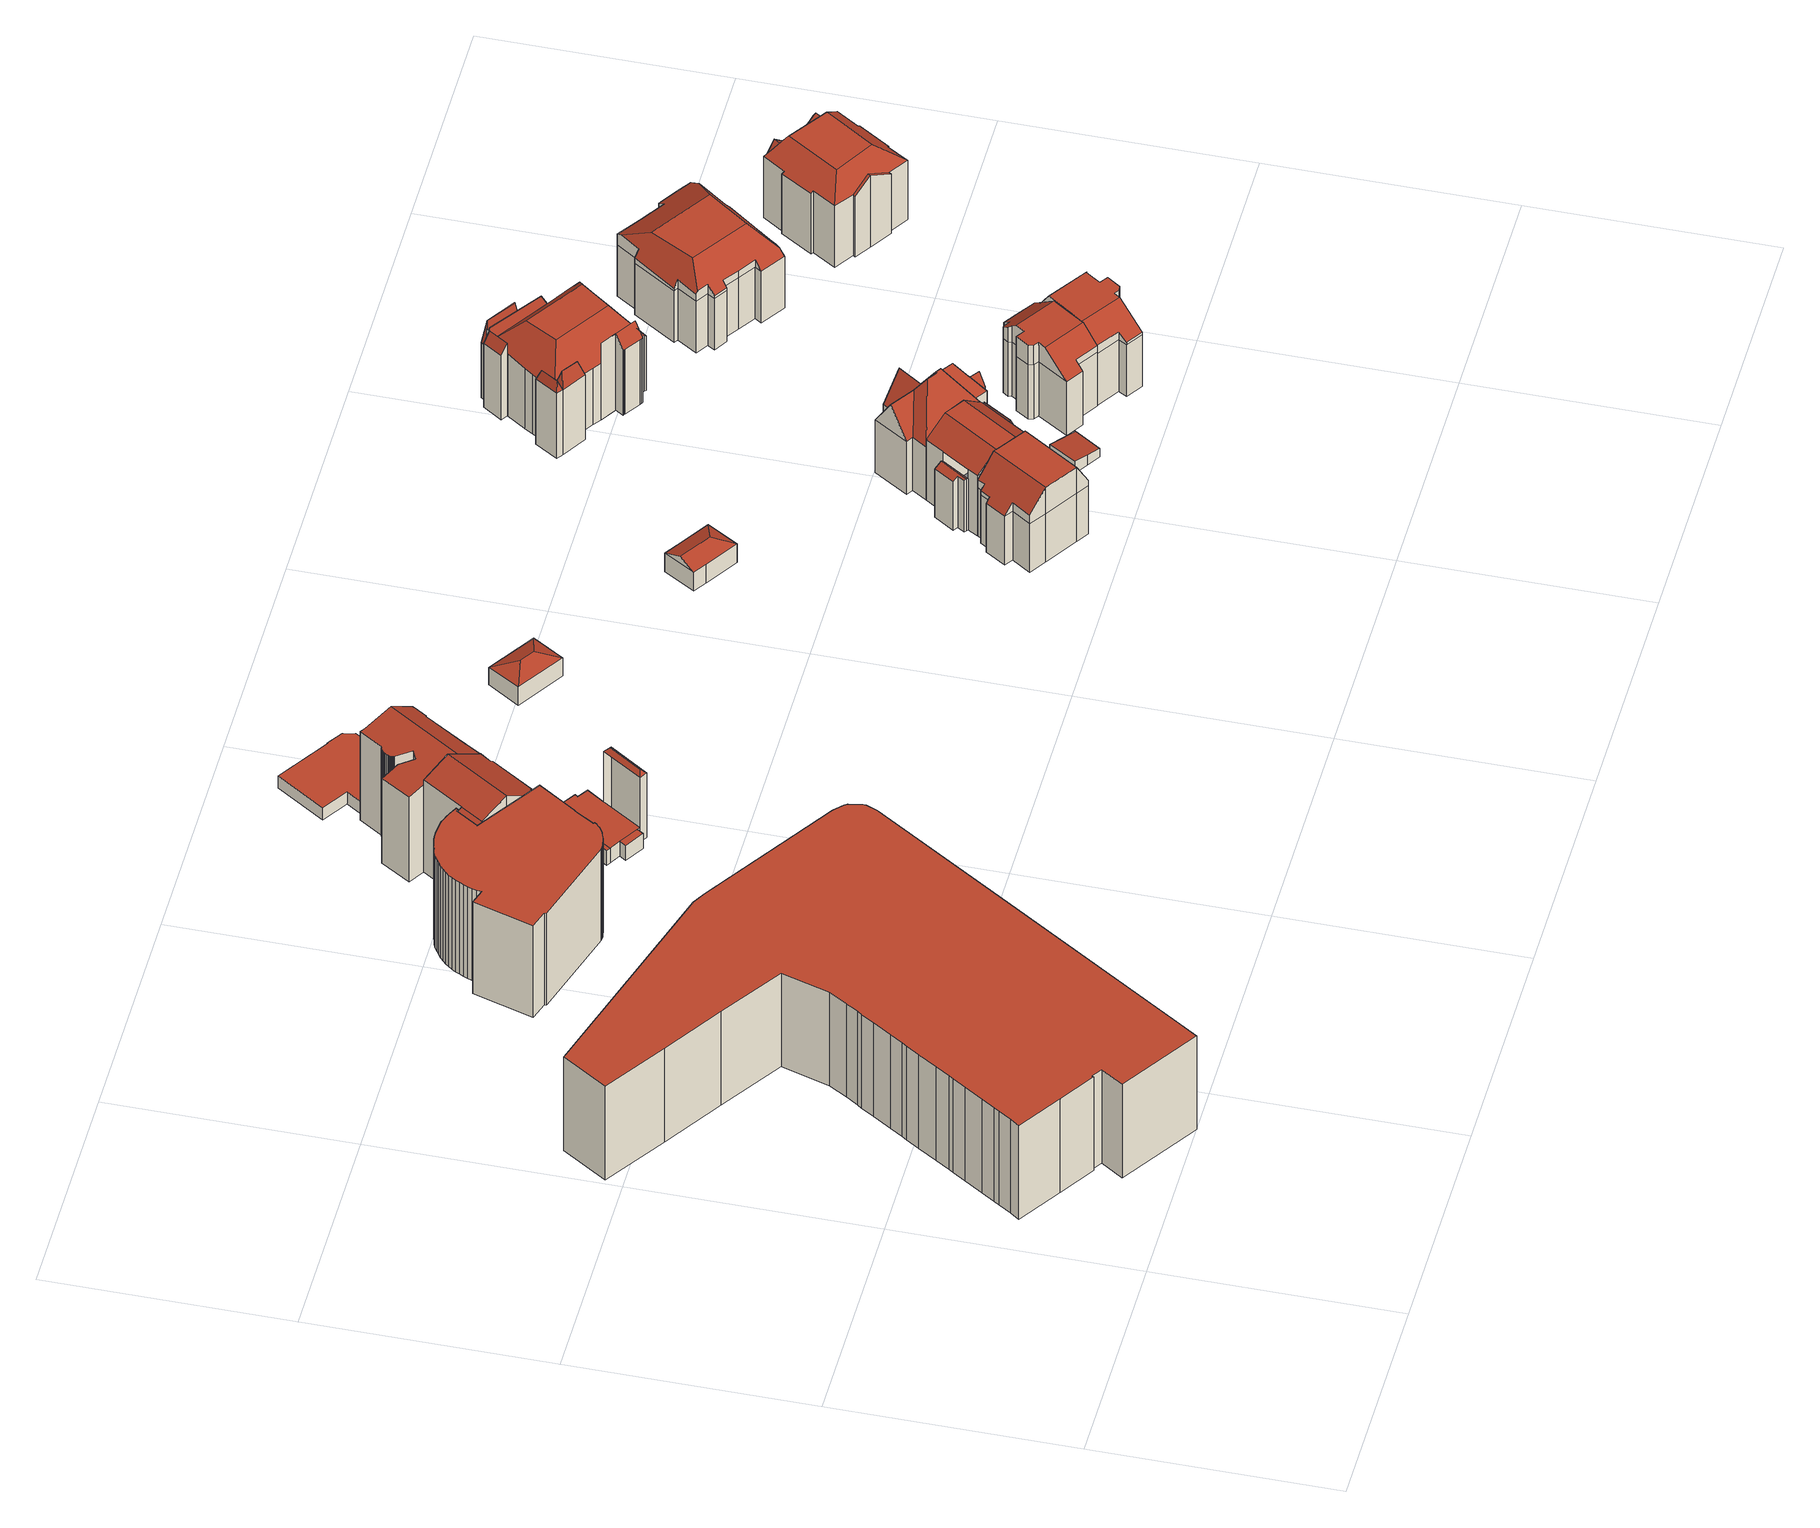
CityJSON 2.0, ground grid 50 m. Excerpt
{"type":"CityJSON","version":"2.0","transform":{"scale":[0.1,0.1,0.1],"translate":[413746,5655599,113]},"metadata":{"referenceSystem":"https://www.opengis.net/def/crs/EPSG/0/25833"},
"CityObjects":{
"building1":{"type":"Building","attributes":{"Dachtyp_tdc":"tdcPolyFlatRoof","Gemeindeschluessel":14612000,"Dachneigung":0,"QualitaetDacherkennung":7,"Geometrietyp2DReferenz":"3000","measuredHeight":23.58,"function":"31001_9998","roofType":"1000"},"geometry":[{"type":"Solid","lod":"2","boundaries":[[[[0,1,2,3]],[[1,4,5,2]],[[4,6,7,5]],[[6,8,9,7]],[[8,10,11,9]],[[10,12,13,11]],[[12,14,15,13]],[[14,16,17,15]],[[16,18,19,17]],[[18,20,21,19]],[[20,22,23,21]],[[22,24,25,23]],[[24,26,27,25]],[[26,28,29,27]],[[28,30,31,29]],[[30,32,33,31]],[[32,34,35,33]],[[34,36,37,35]],[[36,38,39,37]],[[38,40,41,39]],[[40,42,43,41]],[[42,44,45,43]],[[44,46,47,45]],[[46,48,49,47]],[[48,50,51,49]],[[50,52,53,51]],[[52,54,55,53]],[[54,56,57,55]],[[56,58,59,57]],[[58,60,61,59]],[[60,62,63,61]],[[62,64,65,63]],[[64,66,67,65]],[[66,68,69,67]],[[68,70,71,69]],[[70,72,73,71]],[[72,74,75,73]],[[74,76,77,75]],[[76,0,3,77]],[[76,74,72,70,68,66,64,62,60,58,56,54,52,50,48,46,44,42,40,38,36,34,32,30,28,26,24,22,20,18,16,14,12,10,8,6,4,1,0]],[[3,2,5,7,9,11,13,15,17,19,21,23,25,27,29,31,33,35,37,39,41,43,45,47,49,51,53,55,57,59,61,63,65,67,69,71,73,75,77]]]],"semantics":{"surfaces":[{"type":"WallSurface"},{"type":"RoofSurface"},{"type":"GroundSurface"}],"values":[[0,0,0,0,0,0,0,0,0,0,0,0,0,0,0,0,0,0,0,0,0,0,0,0,0,0,0,0,0,0,0,0,0,0,0,0,0,0,0,1,2]]}}]},
"building2":{"type":"Building","attributes":{"Dachtyp_tdc":"tdcPolyFlatRoof","Gemeindeschluessel":14612000,"Dachneigung":0,"QualitaetDacherkennung":30,"Geometrietyp2DReferenz":"3000","measuredHeight":23.05,"function":"31001_9998","roofType":"1000"},"geometry":[{"type":"Solid","lod":"2","boundaries":[[[[78,79,80,81]],[[79,82,83,80]],[[82,84,85,83]],[[84,86,87,85]],[[86,88,89,87]],[[88,90,91,89]],[[90,92,93,91]],[[92,94,95,93]],[[94,96,97,95]],[[96,98,99,97]],[[98,100,101,99]],[[100,102,103,101]],[[102,104,105,103]],[[104,106,107,105]],[[106,108,109,107]],[[108,110,111,109]],[[110,112,113,111]],[[112,114,115,113]],[[114,116,117,115]],[[116,118,119,117]],[[118,120,121,119]],[[120,122,123,121]],[[122,124,125,123]],[[124,126,127,125]],[[126,128,129,127]],[[128,130,131,129]],[[130,132,133,131]],[[132,134,135,133]],[[134,136,137,135]],[[136,138,139,137]],[[138,140,141,139]],[[140,142,143,141]],[[142,144,145,143]],[[144,146,147,145]],[[146,148,149,147]],[[148,150,151,149]],[[150,152,153,151]],[[152,154,155,153]],[[154,156,157,155]],[[156,158,159,157]],[[158,160,161,159]],[[160,162,163,161]],[[162,164,165,163]],[[164,166,167,165]],[[166,168,169,167]],[[168,170,171,169]],[[170,172,173,171]],[[172,174,175,173]],[[174,176,177,175]],[[176,178,179,177]],[[178,180,181,179]],[[180,182,183,181]],[[182,184,185,183]],[[184,186,187,185]],[[186,188,189,187]],[[188,190,191,189]],[[190,192,193,191]],[[192,78,81,193]],[[192,190,188,186,184,182,180,178,176,174,172,170,168,166,164,162,160,158,156,154,152,150,148,146,144,142,140,138,136,134,132,130,128,126,124,122,120,118,116,114,112,110,108,106,104,102,100,98,96,94,92,90,88,86,84,82,79,78]],[[81,80,83,85,87,89,91,93,95,97,99,101,103,105,107,109,111,113,115,117,119,121,123,125,127,129,131,133,135,137,139,141,143,145,147,149,151,153,155,157,159,161,163,165,167,169,171,173,175,177,179,181,183,185,187,189,191,193]]]],"semantics":{"surfaces":[{"type":"WallSurface"},{"type":"RoofSurface"},{"type":"GroundSurface"}],"values":[[0,0,0,0,0,0,0,0,0,0,0,0,0,0,0,0,0,0,0,0,0,0,0,0,0,0,0,0,0,0,0,0,0,0,0,0,0,0,0,0,0,0,0,0,0,0,0,0,0,0,0,0,0,0,0,0,0,0,1,2]]}}]},
"building3":{"type":"Building","attributes":{"Gemeindeschluessel":14612000,"Geometrietyp2DReferenz":"3000","function":"31001_9998","roofType":"9999"},"children":["building3-1","building3-2"]},
"building3-1":{"type":"BuildingPart","attributes":{"Dachtyp_tdc":"tdcGableRoof","Dachneigung":32.36,"QualitaetDacherkennung":63,"Geometrietyp2DReferenz":"3000","measuredHeight":25.79,"roofType":"3100"},"parents":["building3"],"geometry":[{"type":"MultiSurface","lod":"2","boundaries":[[[194,195,196,197]],[[194,198,199,195]],[[198,200,201,199]],[[200,202,203,201]],[[202,204,205,203]],[[198,194,197,206,207]],[[207,208,209,210,211,212,204,202,200,198]],[[205,213,214,215,216,183,217,218,196,195,199,201,203]],[[204,212,213,205]],[[212,211,214,213]],[[211,210,215,214]],[[210,209,216,215]],[[209,208,183,216]],[[208,207,217,183]],[[207,206,219,218,217]]],"semantics":{"surfaces":[{"type":"WallSurface"},{"type":"RoofSurface"},{"type":"GroundSurface"}],"values":[0,0,0,0,0,1,1,2,0,0,0,0,0,0,0]}}]},
"building3-2":{"type":"BuildingPart","attributes":{"Dachtyp_tdc":"tdcPolyFlatRoof","Dachneigung":26.24,"QualitaetDacherkennung":61,"Geometrietyp2DReferenz":"3000","measuredHeight":23.22,"roofType":"2100"},"parents":["building3"],"geometry":[{"type":"MultiSurface","lod":"2","boundaries":[[[220,221,177,179]],[[221,197,196,177]],[[219,222,181,218]],[[222,220,179,181]],[[222,219,197,221,220]],[[179,177,196,218,181]]],"semantics":{"surfaces":[{"type":"WallSurface"},{"type":"RoofSurface"},{"type":"GroundSurface"}],"values":[0,0,0,0,1,2]}}]},
"building4":{"type":"Building","attributes":{"Gemeindeschluessel":14612000,"Geometrietyp2DReferenz":"3000","function":"31001_9998","roofType":"9999"},"children":["building4-1","building4-2","building4-3","building4-4"]},
"building4-1":{"type":"BuildingPart","attributes":{"Dachtyp_tdc":"tdcFreeFormRoof","Dachneigung":46.94,"QualitaetDacherkennung":7,"Geometrietyp2DReferenz":"3000","measuredHeight":17.25,"roofType":"5000"},"parents":["building4"],"geometry":[{"type":"MultiSurface","lod":"2","boundaries":[[[223,224,225,226]],[[224,227,228,225]],[[229,230,231,232,233]],[[230,223,226,231]],[[227,224,223,234]],[[223,230,235,234]],[[230,229,235]],[[229,227,234,235]],[[226,225,232,231]]],"semantics":{"surfaces":[{"type":"WallSurface"},{"type":"RoofSurface"},{"type":"GroundSurface"}],"values":[0,0,0,0,1,1,1,1,2]}}]},
"building4-2":{"type":"BuildingPart","attributes":{"Dachtyp_tdc":"tdcPolyFlatRoof","Dachneigung":0,"QualitaetDacherkennung":59,"Geometrietyp2DReferenz":"3000","measuredHeight":3.6,"roofType":"1000"},"parents":["building4"],"geometry":[{"type":"MultiSurface","lod":"2","boundaries":[[[236,237,238,239]],[[240,241,242,243]],[[240,236,239,241]],[[240,243,237,236]],[[239,238,242,241]]],"semantics":{"surfaces":[{"type":"WallSurface"},{"type":"RoofSurface"},{"type":"GroundSurface"}],"values":[0,0,0,1,2]}}]},
"building4-3":{"type":"BuildingPart","attributes":{"Dachtyp_tdc":"tdcPolyFlatRoof","Dachneigung":0,"QualitaetDacherkennung":68,"Geometrietyp2DReferenz":"3000","measuredHeight":3.7,"roofType":"1000"},"parents":["building4"],"geometry":[{"type":"MultiSurface","lod":"2","boundaries":[[[244,245,246,225]],[[245,247,248,246]],[[247,249,250,248]],[[249,251,252,250]],[[251,253,242,252]],[[253,243,242]],[[244,225,228]],[[251,253,251,249,247,245,244]],[[246,248,250,252,242,252,225]]],"semantics":{"surfaces":[{"type":"WallSurface"},{"type":"RoofSurface"},{"type":"GroundSurface"}],"values":[0,0,0,0,0,0,0,1,2]}}]},
"building4-4":{"type":"BuildingPart","attributes":{"Dachtyp_tdc":"tdcPolyFlatRoof","Dachneigung":0,"QualitaetDacherkennung":61,"Geometrietyp2DReferenz":"3000","measuredHeight":3.59,"roofType":"1000"},"parents":["building4"],"geometry":[{"type":"MultiSurface","lod":"2","boundaries":[[[237,254,255,238]],[[254,256,257,255]],[[256,258,259,257]],[[258,260,261,259]],[[260,233,232,261]],[[260,258,256,254,237,243,262,228,233]],[[232,225,252,242,238,255,257,259,261]]],"semantics":{"surfaces":[{"type":"WallSurface"},{"type":"RoofSurface"},{"type":"GroundSurface"}],"values":[0,0,0,0,0,1,2]}}]},
"building5":{"type":"Building","attributes":{"Dachtyp_tdc":"tdcFreeFormRoof","Gemeindeschluessel":14612000,"Dachneigung":10.97,"QualitaetDacherkennung":36,"Geometrietyp2DReferenz":"3000","measuredHeight":23.87,"function":"31001_9998","roofType":"5000"},"geometry":[{"type":"Solid","lod":"2","boundaries":[[[[263,264,265,266]],[[264,267,268,265]],[[267,269,270,268]],[[269,271,272,270]],[[271,273,274,272]],[[273,275,276,274]],[[275,277,278,276]],[[277,279,280,278]],[[279,281,282,280]],[[281,283,284,282]],[[283,285,286,284]],[[285,287,288,286]],[[287,289,290,288]],[[289,291,292,290]],[[291,293,294,292]],[[293,295,296,294]],[[295,297,298,296]],[[297,299,300,298]],[[299,301,302,300]],[[301,303,304,302]],[[303,305,306,304]],[[305,307,308,306]],[[307,309,310,308]],[[309,311,312,310]],[[311,313,314,312]],[[313,315,316,314]],[[315,317,318,316]],[[317,319,320,318]],[[319,321,322,320]],[[321,323,324,322]],[[323,325,326,324]],[[325,327,328,326]],[[327,329,330,328]],[[329,331,332,330]],[[331,333,334,332]],[[333,335,336,334]],[[335,337,338,336]],[[337,339,340,338]],[[339,341,342,340]],[[273,271,269,267,264,263,343,344,281,279,277,275]],[[343,345,346,341,339,337,335,333,331,329,327,325,323,321,319,317,315,313,311,309,307,305,303,301,299,297,295,293,291,289,287,285,283,344]],[[263,345,343]],[[283,281,344]],[[342,347,348,266,265,268,270,272,274,276,278,280,282,284,286,288,290,292,294,296,298,300,302,304,306,308,310,312,314,316,318,320,322,324,326,328,330,332,334,336,338,340]],[[341,346,347,342]],[[346,345,348,347]],[[345,263,266,348]]]],"semantics":{"surfaces":[{"type":"WallSurface"},{"type":"RoofSurface"},{"type":"GroundSurface"}],"values":[[0,0,0,0,0,0,0,0,0,0,0,0,0,0,0,0,0,0,0,0,0,0,0,0,0,0,0,0,0,0,0,0,0,0,0,0,0,0,0,1,1,0,0,2,0,0,0]]}}]},
"building6":{"type":"Building","attributes":{"Dachtyp_tdc":"tdcPolyFlatRoof","Gemeindeschluessel":14612000,"Dachneigung":0,"QualitaetDacherkennung":0,"Geometrietyp2DReferenz":"3000","BezugspunktDach":"2000","measuredHeight":3,"function":"31001_9998"},"geometry":[{"type":"MultiSurface","lod":"2","boundaries":[[[349,350,351,352,353,354,355,356,357,358,359,360,361]],[[361,360,362,363]],[[360,359,364,362]],[[359,358,365,364]],[[358,357,366,365]],[[357,356,367,366]],[[356,355,368,367]],[[355,354,369,368]],[[354,353,370,369]],[[353,352,371,370]],[[352,351,372,371]],[[351,350,373,372]],[[350,349,374,373]],[[349,361,363,374]],[[363,362,364,365,366,367,368,369,370,371,372,373,374]]],"semantics":{"surfaces":[{"type":"RoofSurface"},{"type":"WallSurface"},{"type":"GroundSurface"}],"values":[0,1,1,1,1,1,1,1,1,1,1,1,1,1,2]}}]},
"building7":{"type":"Building","attributes":{"Dachtyp_tdc":"tdcHipRoof","Gemeindeschluessel":14612000,"Dachneigung":23.5,"QualitaetDacherkennung":77,"Geometrietyp2DReferenz":"3000","measuredHeight":6.19,"function":"31001_9998","roofType":"3200"},"geometry":[{"type":"Solid","lod":"2","boundaries":[[[[375,376,377,378]],[[376,379,380,377]],[[379,381,382,380]],[[381,375,378,382]],[[379,376,383]],[[375,381,384]],[[376,375,384,383]],[[381,379,383,384]],[[378,377,380,382]]]],"semantics":{"surfaces":[{"type":"WallSurface"},{"type":"RoofSurface"},{"type":"GroundSurface"}],"values":[[0,0,0,0,1,1,1,1,2]]}}]},
"building8":{"type":"Building","attributes":{"Dachtyp_tdc":"tdcFreeFormRoof","Gemeindeschluessel":14612000,"Dachneigung":23.81,"QualitaetDacherkennung":67,"Geometrietyp2DReferenz":"3000","measuredHeight":6.31,"function":"31001_9998","roofType":"5000"},"geometry":[{"type":"Solid","lod":"2","boundaries":[[[[385,386,387,388]],[[386,389,390,387]],[[389,391,392,390]],[[391,393,394,392]],[[393,395,396,394]],[[395,385,388,396]],[[391,397,393]],[[397,391,389,386,398]],[[395,393,397,398,385]],[[386,385,398]],[[388,387,390,392,394,396]]]],"semantics":{"surfaces":[{"type":"WallSurface"},{"type":"RoofSurface"},{"type":"GroundSurface"}],"values":[[0,0,0,0,0,0,1,1,1,0,2]]}}]},
"building9":{"type":"Building","attributes":{"Dachtyp_tdc":"tdcFreeFormRoof","Gemeindeschluessel":14612000,"Dachneigung":0.733,"QualitaetDacherkennung":61,"Geometrietyp2DReferenz":"3000","measuredHeight":18.88,"function":"31001_9998","roofType":"5000"},"geometry":[{"type":"Solid","lod":"2","boundaries":[[[[399,400,401,402]],[[400,403,404,401]],[[403,405,406,404]],[[405,407,408,406]],[[407,409,410,408]],[[409,411,412,410]],[[411,413,414,412]],[[413,415,416,414]],[[415,417,418,416]],[[417,419,420,418]],[[419,421,422,420]],[[421,423,424,422]],[[423,425,426,424]],[[425,427,428,426]],[[427,429,430,428]],[[429,399,402,430]],[[431,432,433,434,435,403,400,436,437,438]],[[439,440,441,442,443,444]],[[440,445,431,438,441]],[[413,431,445,415]],[[415,445,440,439,417]],[[417,439,444,419]],[[419,444,443,421]],[[421,443,442,423]],[[423,442,441,425]],[[425,441,438,427]],[[427,438,437,429]],[[429,437,436,399]],[[399,436,400]],[[405,435,434,407]],[[403,435,405]],[[407,434,433,409]],[[409,433,432,411]],[[411,432,431,413]],[[402,401,404,406,408,410,412,414,416,418,420,422,424,426,428,430]]]],"semantics":{"surfaces":[{"type":"WallSurface"},{"type":"RoofSurface"},{"type":"GroundSurface"}],"values":[[0,0,0,0,0,0,0,0,0,0,0,0,0,0,0,0,1,1,1,0,0,0,0,0,0,0,0,0,0,0,0,0,0,0,2]]}}]},
"building10":{"type":"Building","attributes":{"Gemeindeschluessel":14612000,"Geometrietyp2DReferenz":"3000","function":"31001_9998","roofType":"9999"},"children":["building10-1","building10-2","building10-3"]},
"building10-1":{"type":"BuildingPart","attributes":{"Dachtyp_tdc":"tdcGableRoof","Dachneigung":29.6,"QualitaetDacherkennung":62,"Geometrietyp2DReferenz":"3000","measuredHeight":13.2,"roofType":"3100"},"parents":["building10"],"geometry":[{"type":"MultiSurface","lod":"2","boundaries":[[[446,447,448,449]],[[447,450,451,448]],[[450,452,453,451]],[[452,454,455,453]],[[454,456,457,455]],[[456,458,459,457]],[[460,446,449,461]],[[456,454,452,450,447,446]],[[446,460,458,456]],[[449,448,451,453,455,457,459,461]]],"semantics":{"surfaces":[{"type":"WallSurface"},{"type":"RoofSurface"},{"type":"GroundSurface"}],"values":[0,0,0,0,0,0,0,1,1,2]}}]},
"building10-2":{"type":"BuildingPart","attributes":{"Dachtyp_tdc":"tdcCutGableRoof","Dachneigung":37.29,"QualitaetDacherkennung":47,"Geometrietyp2DReferenz":"3000","measuredHeight":18.91,"roofType":"9999"},"parents":["building10"],"geometry":[{"type":"MultiSurface","lod":"2","boundaries":[[[462,439,418,463,464]],[[439,465,412,418]],[[465,466,460,461,412]],[[467,468,469,459,458]],[[468,470,471,472,469]],[[473,474,475,476,477]],[[466,465,478,479,468,467]],[[480,476,475,481,479,478]],[[439,477,476,480,478,465]],[[462,473,477,439]],[[470,474,473,462]],[[468,479,481,475,474,470]],[[463,418,412,461,459,469,472]]],"semantics":{"surfaces":[{"type":"WallSurface"},{"type":"RoofSurface"},{"type":"GroundSurface"}],"values":[0,0,0,0,0,1,1,1,0,0,0,0,2]}}]},
"building10-3":{"type":"BuildingPart","attributes":{"Dachtyp_tdc":"tdcFreeFormRoof","Dachneigung":69.78,"QualitaetDacherkennung":15,"Geometrietyp2DReferenz":"3000","measuredHeight":15.2,"roofType":"5000"},"parents":["building10"],"geometry":[{"type":"MultiSurface","lod":"2","boundaries":[[[471,482,483,472]],[[482,484,485,483]],[[484,464,463,485]],[[486,464,484]],[[487,486,484,482]],[[487,482,471]],[[486,487,471,464]],[[472,483,485,463]]],"semantics":{"surfaces":[{"type":"WallSurface"},{"type":"RoofSurface"},{"type":"GroundSurface"}],"values":[0,0,0,1,1,0,1,2]}}]},
"building11":{"type":"Building","attributes":{"Dachtyp_tdc":"tdcPolyFlatRoof","Gemeindeschluessel":14612000,"Dachneigung":7.16,"QualitaetDacherkennung":71,"Geometrietyp2DReferenz":"3000","measuredHeight":2.92,"function":"31001_9998","roofType":"2100"},"geometry":[{"type":"Solid","lod":"2","boundaries":[[[[488,489,490,491]],[[489,492,493,490]],[[492,494,495,493]],[[494,496,497,495]],[[496,498,499,497]],[[498,488,491,499]],[[498,496,494,492,489,488]],[[491,490,493,495,497,499]]]],"semantics":{"surfaces":[{"type":"WallSurface"},{"type":"RoofSurface"},{"type":"GroundSurface"}],"values":[[0,0,0,0,0,0,1,2]]}}]},
"building12":{"type":"Building","attributes":{"Dachtyp_tdc":"tdcFreeFormRoof","Gemeindeschluessel":14612000,"Dachneigung":57.57,"QualitaetDacherkennung":20,"Geometrietyp2DReferenz":"3000","measuredHeight":23,"function":"31001_9998","roofType":"5000"},"geometry":[{"type":"Solid","lod":"2","boundaries":[[[[500,501,502,503]],[[501,504,505,502]],[[504,506,507,505]],[[506,508,509,507]],[[508,510,511,509]],[[510,512,513,511]],[[512,514,515,513]],[[514,516,517,515]],[[516,518,519,517]],[[518,520,521,519]],[[520,482,483,521]],[[482,522,469,483]],[[522,523,524,469]],[[523,525,526,524]],[[525,527,528,526]],[[527,529,530,528]],[[529,531,532,530]],[[531,533,534,532]],[[533,500,503,534]],[[535,533,531]],[[536,537,538,535,531,529]],[[539,540,541,536,529,527]],[[539,527,525]],[[540,539,525,523]],[[541,540,523,522]],[[542,537,536,541,522,482]],[[543,542,482,520]],[[544,545,546,543,520,518]],[[547,544,518,516]],[[548,547,516,514]],[[548,514,512]],[[545,544,547,548,512,510]],[[546,504,501]],[[546,506,504]],[[546,508,506]],[[546,510,508]],[[510,546,545]],[[538,537,542,543,546,501,500]],[[535,538,500,533]],[[503,502,505,507,509,511,513,515,517,519,521,483,469,524,526,528,530,532,534]]]],"semantics":{"surfaces":[{"type":"WallSurface"},{"type":"RoofSurface"},{"type":"GroundSurface"}],"values":[[0,0,0,0,0,0,0,0,0,0,0,0,0,0,0,0,0,0,0,0,1,1,0,1,1,1,1,1,1,1,0,1,1,1,1,1,1,1,1,2]]}}]},
"building13":{"type":"Building","attributes":{"Dachtyp_tdc":"tdcFreeFormRoof","Gemeindeschluessel":14612000,"Dachneigung":1.85,"QualitaetDacherkennung":34,"Geometrietyp2DReferenz":"3000","measuredHeight":18.69,"function":"31001_9998","roofType":"5000"},"geometry":[{"type":"Solid","lod":"2","boundaries":[[[[549,550,551,552]],[[550,553,554,551]],[[553,555,556,554]],[[555,557,558,556]],[[557,559,560,558]],[[559,561,562,560]],[[561,563,564,562]],[[563,565,566,564]],[[565,567,568,566]],[[567,569,570,568]],[[569,571,572,570]],[[571,573,574,572]],[[573,575,576,574]],[[575,577,578,576]],[[577,579,580,578]],[[579,581,582,580]],[[581,583,584,582]],[[583,585,586,584]],[[585,549,552,586]],[[587,588,589,583,581,590]],[[591,592,593,594,595,596,597,598,599,600]],[[601,599,598,602,603,604,605,606,589,588]],[[583,589,606,585]],[[585,606,605,549]],[[549,605,604,550]],[[550,604,603,553]],[[553,603,602,555]],[[555,602,598,597,557]],[[573,601,588,575]],[[571,600,599,601,573]],[[569,591,600,571]],[[557,597,596,559]],[[559,596,595,561]],[[561,595,594,563]],[[563,594,593,565]],[[575,588,587,577]],[[552,551,554,556,558,560,562,564,566,568,570,572,574,576,578,580,582,584,586]],[[567,592,591,569]],[[579,590,581]],[[577,587,590,579]],[[565,593,592,567]]]],"semantics":{"surfaces":[{"type":"WallSurface"},{"type":"RoofSurface"},{"type":"GroundSurface"}],"values":[[0,0,0,0,0,0,0,0,0,0,0,0,0,0,0,0,0,0,0,1,1,1,0,0,0,0,0,0,0,0,0,0,0,0,0,0,2,0,0,0,0]]}}]},
"building14":{"type":"Building","attributes":{"name":"Hotel Artushof Dresden","Gemeindeschluessel":14612000,"Geometrietyp2DReferenz":"3000","function":"31001_2071","roofType":"9999"},"children":["building14-1","building14-2","building14-3","building14-4","building14-5","building14-6","building14-7","building14-8"]},
"building14-1":{"type":"BuildingPart","attributes":{"Dachtyp_tdc":"tdcPolyFlatRoof","Dachneigung":57.18,"QualitaetDacherkennung":29,"Geometrietyp2DReferenz":"3000","measuredHeight":18.36,"roofType":"2100"},"parents":["building14"],"geometry":[{"type":"MultiSurface","lod":"2","boundaries":[[[607,608,609,610,611]],[[608,612,613,609]],[[612,614,615,613]],[[614,616,617,615]],[[616,618,617]],[[614,612,608,607,616]],[[619,610,609,613,615,617]]],"semantics":{"surfaces":[{"type":"WallSurface"},{"type":"RoofSurface"},{"type":"GroundSurface"}],"values":[0,0,0,0,0,1,2]}}]},
"building14-2":{"type":"BuildingPart","attributes":{"Dachtyp_tdc":"tdcFreeFormRoof","Dachneigung":71.02,"QualitaetDacherkennung":12,"Geometrietyp2DReferenz":"3000","measuredHeight":18.59,"roofType":"5000"},"parents":["building14"],"geometry":[{"type":"MultiSurface","lod":"2","boundaries":[[[620,621,622,623,624]],[[621,625,626,622]],[[625,627,628,629,626]],[[630,627,625]],[[631,630,625,621]],[[631,621,620]],[[630,631,620,627]],[[623,622,626,629,632]]],"semantics":{"surfaces":[{"type":"WallSurface"},{"type":"RoofSurface"},{"type":"GroundSurface"}],"values":[0,0,0,1,1,1,1,2]}}]},
"building14-3":{"type":"BuildingPart","attributes":{"Dachtyp_tdc":"tdcFreeFormRoof","Dachneigung":80.87,"QualitaetDacherkennung":23,"Geometrietyp2DReferenz":"3000","measuredHeight":18.78,"roofType":"5000"},"parents":["building14"],"geometry":[{"type":"MultiSurface","lod":"2","boundaries":[[[633,634,635,636,637]],[[638,634,633]],[[639,638,633,618]],[[639,618,640]],[[638,639,640,634]],[[619,617,641,637,636]]],"semantics":{"surfaces":[{"type":"WallSurface"},{"type":"RoofSurface"},{"type":"GroundSurface"}],"values":[0,1,1,1,1,2]}}]},
"building14-4":{"type":"BuildingPart","attributes":{"Dachtyp_tdc":"tdcPolyFlatRoof","Dachneigung":56.74,"QualitaetDacherkennung":41,"Geometrietyp2DReferenz":"3000","measuredHeight":19.32,"roofType":"2100"},"parents":["building14"],"geometry":[{"type":"MultiSurface","lod":"2","boundaries":[[[642,643,644,645]],[[643,646,647,644]],[[646,648,649,647]],[[648,650,651,649]],[[650,652,653,651]],[[652,654,655,653]],[[654,656,657,655]],[[656,658,657]],[[654,652,650,648,646,643,642,659,656]],[[660,645,644,647,649,651,653,655,657]],[[659,642,645,660,661]]],"semantics":{"surfaces":[{"type":"WallSurface"},{"type":"RoofSurface"},{"type":"GroundSurface"}],"values":[0,0,0,0,0,0,0,0,1,2,0]}}]},
"building14-5":{"type":"BuildingPart","attributes":{"Dachtyp_tdc":"tdcFreeFormRoof","Dachneigung":73.64,"QualitaetDacherkennung":21,"Geometrietyp2DReferenz":"3000","measuredHeight":19.84,"roofType":"5000"},"parents":["building14"],"geometry":[{"type":"MultiSurface","lod":"2","boundaries":[[[662,663,664,665,666]],[[663,624,623,664]],[[667,668,624]],[[669,667,624,663]],[[669,663,662]],[[667,669,662,668]],[[665,664,623,632]]],"semantics":{"surfaces":[{"type":"WallSurface"},{"type":"RoofSurface"},{"type":"GroundSurface"}],"values":[0,0,1,1,1,1,2]}}]},
"building14-6":{"type":"BuildingPart","attributes":{"Dachtyp_tdc":"tdcCutTentRoof","Dachneigung":56.01,"QualitaetDacherkennung":31,"Geometrietyp2DReferenz":"3000","measuredHeight":21.46,"roofType":"9999"},"parents":["building14"],"geometry":[{"type":"MultiSurface","lod":"2","boundaries":[[[670,671,672,673]],[[671,611,610,672]],[[674,675,676,677,678]],[[675,679,680,676]],[[679,681,682,680]],[[681,683,684,682]],[[683,685,686,684]],[[685,687,688,686]],[[687,661,660,688]],[[658,689,690,657]],[[689,666,665,690]],[[628,691,692,629]],[[691,670,673,692]],[[675,674,635,640,693,694]],[[685,683,681,679,675,694,695]],[[696,666,689,658,661,687,685,695,697]],[[640,611,671,670,691,628,696,697,693]],[[697,695,694,693]],[[673,672,610,619,636,677,676,680,682,684,686,688,660,657,690,665,632,629,692]]],"semantics":{"surfaces":[{"type":"WallSurface"},{"type":"RoofSurface"},{"type":"GroundSurface"}],"values":[0,0,0,0,0,0,0,0,0,0,0,0,0,1,1,1,1,1,2]}}]},
"building14-7":{"type":"BuildingPart","attributes":{"Dachtyp_tdc":"tdcGableRoof","Dachneigung":17.54,"QualitaetDacherkennung":4,"Geometrietyp2DReferenz":"3000","measuredHeight":3.37,"roofType":"3100"},"parents":["building14"],"geometry":[{"type":"MultiSurface","lod":"2","boundaries":[[[698,699,700,636]],[[699,701,702,700]],[[701,678,677,702]],[[701,699,703]],[[699,698,704,703]],[[678,701,703,704]],[[636,700,702,677]]],"semantics":{"surfaces":[{"type":"WallSurface"},{"type":"RoofSurface"},{"type":"GroundSurface"}],"values":[0,0,0,0,1,1,2]}}]},
"building14-8":{"type":"BuildingPart","attributes":{"Dachtyp_tdc":"tdcFreeFormRoof","Dachneigung":82.11,"QualitaetDacherkennung":16,"Geometrietyp2DReferenz":"3000","measuredHeight":19.52,"roofType":"5000"},"parents":["building14"],"geometry":[{"type":"MultiSurface","lod":"2","boundaries":[[[705,706,707,708]],[[706,709,641,707]],[[710,711,617]],[[711,705,708,617]],[[709,706,712]],[[706,705,713,712]],[[705,711,710,713]],[[710,709,712,713]],[[708,707,641,617]]],"semantics":{"surfaces":[{"type":"WallSurface"},{"type":"RoofSurface"},{"type":"GroundSurface"}],"values":[0,0,0,0,1,1,1,1,2]}}]},
"building15":{"type":"Building","attributes":{"Dachtyp_tdc":"tdcFreeFormRoof","Gemeindeschluessel":14612000,"Dachneigung":2.45,"QualitaetDacherkennung":35,"Geometrietyp2DReferenz":"3000","measuredHeight":18.77,"function":"31001_9998","roofType":"5000"},"geometry":[{"type":"Solid","lod":"2","boundaries":[[[[714,715,716]],[[717,718,719,720]],[[716,718,717]],[[720,719,721,722]],[[722,721,723,724]],[[724,723,725,726]],[[727,728,729,730,731,732,733,734,735,736,737,738,739,740,741,742,743,744,745,746]],[[747,748,728,727]],[[748,714,729,728]],[[714,716,730,729]],[[716,717,731,730]],[[717,720,732,731]],[[720,722,733,732]],[[722,724,734,733]],[[724,726,735,734]],[[726,749,736,735]],[[749,750,737,736]],[[750,751,738,737]],[[751,752,739,738]],[[752,753,740,739]],[[753,754,741,740]],[[754,755,742,741]],[[755,756,743,742]],[[756,757,744,743]],[[757,758,745,744]],[[758,759,746,745]],[[759,747,727,746]],[[725,723,721,719,718,716,715,760,761]],[[762,763,764,765,766,767]],[[768,761,760,769,765,764,770,771,772,773,774]],[[750,768,774,751]],[[751,774,773,752]],[[752,773,772,753]],[[753,772,771,754]],[[754,771,770,755]],[[755,770,764,756]],[[747,766,765,769,748]],[[748,769,760,715,714]],[[749,761,768,750]],[[758,762,767,759]],[[759,767,766,747]],[[756,764,763,757]],[[757,763,762,758]],[[726,725,761,749]]]],"semantics":{"surfaces":[{"type":"WallSurface"},{"type":"GroundSurface"},{"type":"RoofSurface"}],"values":[[0,0,0,0,0,0,1,0,0,0,0,0,0,0,0,0,0,0,0,0,0,0,0,0,0,0,0,2,2,2,0,0,0,0,0,0,0,0,0,0,0,0,0,0]]}}]},
"building16":{"type":"Building","attributes":{"Dachtyp_tdc":"tdcFreeFormRoof","Gemeindeschluessel":14612000,"Dachneigung":28.45,"QualitaetDacherkennung":30,"Geometrietyp2DReferenz":"3000","measuredHeight":19.49,"function":"31001_9998","roofType":"5000"},"geometry":[{"type":"Solid","lod":"2","boundaries":[[[[775,776,777,778]],[[778,777,779,780,781]],[[782,783,784,785]],[[786,783,782]],[[785,784,787,788]],[[788,787,789,790]],[[790,789,791,792]],[[793,794,776,775]],[[792,791,795,796]],[[797,798,799,800]],[[801,802,803,804]],[[805,806,802,801]],[[804,803,807,808]],[[808,807,809,810]],[[810,809,811,812]],[[812,811,798,797]],[[813,814,806,805]],[[815,816,817,814,813]],[[818,819,816,815]],[[781,780,820,821]],[[821,820,822,823]],[[823,822,824,825]],[[825,824,826,827]],[[827,826,828,829]],[[829,828,830,831]],[[831,830,819,818]],[[832,833,834,835,836,837,838,839,840,841,842,843,844,845,846,847,848,849,850,851,852,853,854,855,856,857,858,859,860,861]],[[796,862,833,832]],[[862,863,834,833]],[[863,793,835,834]],[[793,775,836,835]],[[775,778,837,836]],[[778,781,838,837]],[[781,821,839,838]],[[821,823,840,839]],[[823,825,841,840]],[[825,827,842,841]],[[827,829,843,842]],[[829,831,844,843]],[[831,818,845,844]],[[818,815,846,845]],[[815,813,847,846]],[[813,805,848,847]],[[805,801,849,848]],[[801,804,850,849]],[[804,808,851,850]],[[808,810,852,851]],[[810,812,853,852]],[[812,797,854,853]],[[797,800,855,854]],[[800,786,856,855]],[[786,782,857,856]],[[782,785,858,857]],[[785,788,859,858]],[[788,790,860,859]],[[790,792,861,860]],[[792,796,832,861]],[[819,830,828,826,824,822,820,780,779,864,865,817,816]],[[806,814,817,865,866,799,798,811,809,807,803,802]],[[800,799,866,867,868,795,791,789,787,784,783,786]],[[864,779,777,776,794,869,870,868,867]],[[866,865,864,867]],[[862,870,869,863]],[[796,795,868,870,862]],[[863,869,794,793]]]],"semantics":{"surfaces":[{"type":"WallSurface"},{"type":"GroundSurface"},{"type":"RoofSurface"}],"values":[[0,0,0,0,0,0,0,0,0,0,0,0,0,0,0,0,0,0,0,0,0,0,0,0,0,0,1,0,0,0,0,0,0,0,0,0,0,0,0,0,0,0,0,0,0,0,0,0,0,0,0,0,0,0,0,0,0,2,2,2,2,2,0,0,0]]}}]},
"building17":{"type":"Building","attributes":{"Gemeindeschluessel":14612000,"Geometrietyp2DReferenz":"3000","function":"31001_9998","roofType":"9999"},"children":["building17-1","building17-2","building17-3","building17-4"]},
"building17-1":{"type":"BuildingPart","attributes":{"Dachtyp_tdc":"tdcGableRoof","Dachneigung":55.75,"QualitaetDacherkennung":38,"Geometrietyp2DReferenz":"3000","measuredHeight":16.34,"roofType":"3100"},"parents":["building17"],"geometry":[{"type":"MultiSurface","lod":"2","boundaries":[[[871,872,873,874]],[[872,875,876,873]],[[875,877,878,876]],[[875,872,879]],[[872,871,880,881,879]],[[877,875,879,881,882]],[[874,873,876,878]]],"semantics":{"surfaces":[{"type":"WallSurface"},{"type":"RoofSurface"},{"type":"GroundSurface"}],"values":[0,0,0,0,1,1,2]}}]},
"building17-2":{"type":"BuildingPart","attributes":{"Dachtyp_tdc":"tdcGableRoof","Dachneigung":30.05,"QualitaetDacherkennung":13,"Geometrietyp2DReferenz":"3000","measuredHeight":18.09,"roofType":"3100"},"parents":["building17"],"geometry":[{"type":"MultiSurface","lod":"2","boundaries":[[[883,884,885,886]],[[884,887,888,885]],[[887,889,890,888]],[[889,891,892,890]],[[887,884,883,893]],[[893,894,891,889,887]],[[895,886,885,888,890,892]]],"semantics":{"surfaces":[{"type":"WallSurface"},{"type":"RoofSurface"},{"type":"GroundSurface"}],"values":[0,0,0,0,1,1,2]}}]},
"building17-3":{"type":"BuildingPart","attributes":{"Dachtyp_tdc":"tdcCutTentRoof","Dachneigung":0.036,"QualitaetDacherkennung":49,"Geometrietyp2DReferenz":"3000","measuredHeight":18.38,"roofType":"9999"},"parents":["building17"],"geometry":[{"type":"MultiSurface","lod":"2","boundaries":[[[896,897,878,877]],[[897,898,899,878]],[[898,900,901,899]],[[902,903,904,905,906]],[[903,907,908,904]],[[907,909,910,908]],[[909,911,912,910]],[[911,913,914,912]],[[913,915,916,914]],[[915,883,886,916]],[[917,892,891]],[[917,918,919,892]],[[918,920,921,919]],[[920,922,923,921]],[[922,924,925,923]],[[924,926,927,925]],[[926,928,929,927]],[[928,930,874,929]],[[930,871,874]],[[915,913,911,909,907,903,931,932]],[[918,917,894,933,883,915,932,934]],[[928,926,924,922,920,918,934,935]],[[903,902,936,937,938,900,898,897,896,882,880,930,928,935,931]],[[935,934,932,931]],[[878,899,939,905,904,908,910,912,914,916,886,895,892,919,921,923,925,927,929,874]]],"semantics":{"surfaces":[{"type":"WallSurface"},{"type":"RoofSurface"},{"type":"GroundSurface"}],"values":[0,0,0,0,0,0,0,0,0,0,0,0,0,0,0,0,0,0,0,1,1,1,1,1,2]}}]},
"building17-4":{"type":"BuildingPart","attributes":{"Dachtyp_tdc":"tdcGableRoof","Dachneigung":55.59,"QualitaetDacherkennung":39,"Geometrietyp2DReferenz":"3000","measuredHeight":16.28,"roofType":"3100"},"parents":["building17"],"geometry":[{"type":"MultiSurface","lod":"2","boundaries":[[[940,941,942,943]],[[941,944,945,942]],[[944,946,947,945]],[[946,906,905,947]],[[901,948,949,899]],[[948,940,943,949]],[[950,936,906,946,944,941]],[[941,940,948,901,938,950]],[[943,942,945,947,905,939,899,949]]],"semantics":{"surfaces":[{"type":"WallSurface"},{"type":"RoofSurface"},{"type":"GroundSurface"}],"values":[0,0,0,0,0,0,1,1,2]}}]}
},
"vertices":[
[239,104,244],[269,150,244],[269,150,8],[239,104,8],[248,163,244],[248,163,8],[246,160,244],[246,160,8],[173,206,244],[173,206,8],[84,264,244],[84,264,8],[97,283,244],[97,283,8],[114,309,244],[114,309,8],[121,320,244],[121,320,8],[138,347,244],[138,347,8],[163,385,244],[163,385,8],[180,412,244],[180,412,8],[187,422,244],[187,422,8],[205,451,244],[205,451,8],[230,490,244],[230,490,8],[247,517,244],[247,517,8],[254,527,244],[254,527,8],[271,553,244],[271,553,8],[295,591,244],[295,591,8],[312,618,244],[312,618,8],[319,628,244],[319,628,8],[335,652,244],[335,652,8],[358,690,244],[358,690,8],[388,790,244],[388,790,8],[260,874,244],[260,874,8],[137,953,244],[137,953,8],[10,1036,244],[10,1036,8],[71,1130,244],[71,1130,8],[540,994,244],[540,994,8],[566,980,244],[566,980,8],[845,801,244],[845,801,8],[864,783,244],[864,783,8],[867,777,244],[867,777,8],[873,750,244],[873,750,8],[873,744,244],[873,744,8],[863,720,244],[863,720,8],[687,446,244],[687,446,8],[430,46,244],[430,46,8],[400,0,244],[400,0,8],
[714,1224,239],[711,1219,239],[711,1219,8],[714,1224,8],[707,1216,239],[707,1216,8],[703,1212,239],[703,1212,8],[698,1209,239],[698,1209,8],[694,1206,239],[694,1206,8],[689,1204,239],[689,1204,8],[684,1202,239],[684,1202,8],[679,1200,239],[679,1200,8],[673,1198,239],[673,1198,8],[668,1197,239],[668,1197,8],[663,1196,239],[663,1196,8],[657,1195,239],[657,1195,8],[652,1195,239],[652,1195,8],[646,1195,239],[646,1195,8],[451,1253,239],[451,1253,8],[450,1257,239],[450,1257,8],[412,1269,239],[412,1269,8],[450,1394,239],[450,1394,8],[482,1384,239],[482,1384,8],[483,1394,239],[483,1394,8],[485,1403,239],[485,1403,8],[488,1412,239],[488,1412,8],[492,1421,239],[492,1421,8],[496,1430,239],[496,1430,8],[500,1438,239],[500,1438,8],[505,1446,239],[505,1446,8],[511,1454,239],[511,1454,8],[517,1461,239],[517,1461,8],[524,1468,239],[524,1468,8],[531,1474,239],[531,1474,8],[539,1480,239],[539,1480,8],[547,1485,239],[547,1485,8],[555,1490,239],[555,1490,8],[564,1494,239],[564,1494,8],[573,1497,239],[573,1497,8],[582,1500,239],[582,1500,8],[592,1502,239],[592,1502,8],[601,1504,239],[601,1504,8],[611,1505,239],[611,1505,8],[620,1505,239],[620,1505,8],[630,1504,239],[630,1504,8],[639,1503,239],[639,1503,8],[649,1502,239],[649,1502,8],[658,1499,239],[658,1499,8],[667,1496,239],[667,1496,8],[676,1492,239],[676,1492,8],[684,1488,239],[684,1488,8],[693,1483,239],[693,1483,8],[690,1479,239],[690,1479,8],[686,1481,239],[686,1481,8],[656,1434,239],[656,1434,8],[790,1347,239],[790,1347,8],[766,1310,239],[766,1310,8],[763,1305,239],[763,1305,8],[739,1269,239],[739,1269,8],[735,1264,239],[735,1264,8],[712,1226,239],[712,1226,8],
[753,1560,240],[753,1560,8],[697,1474,8],[697,1474,240],[805,1526,266],[805,1526,8],[877,1480,212],[877,1480,8],[876,1479,212],[876,1479,8],[861,1457,212],[861,1457,8],[667,1427,241],[719,1393,266],[790,1347,212],[793,1352,212],[803,1368,212],[807,1366,210],[865,1455,209],[865,1455,8],[807,1366,8],[803,1368,8],[793,1352,8],[719,1393,8],[667,1427,8],[667,1427,240],
[686,1481,234],[690,1479,236],[656,1434,234],
[939,1178,172],[924,1187,171],[924,1187,9],[939,1178,9],[924,1187,172],[924,1187,45],[978,1270,172],[993,1259,172],[993,1259,9],[978,1270,9],[978,1270,45],[937,1190,181],[981,1257,181],
[897,1306,45],[904,1302,45],[904,1302,9],[897,1306,9],[848,1233,45],[848,1233,9],[856,1228,9],[856,1228,45],
[924,1187,46],[918,1190,46],[918,1190,9],[909,1178,46],[909,1178,9],[869,1202,46],[869,1202,9],[878,1215,46],[878,1215,9],[856,1228,46],
[939,1356,45],[939,1356,9],[985,1326,45],[985,1326,9],[981,1320,45],[981,1320,9],[1002,1306,45],[1002,1306,9],[878,1215,45],
[976,1634,210],[974,1632,210],[974,1632,7],[976,1634,7],[975,1631,209],[975,1631,7],[957,1603,209],[957,1603,7],[955,1604,210],[955,1604,7],[898,1514,210],[898,1514,7],[899,1513,209],[899,1513,7],[881,1484,209],[881,1484,7],[880,1485,210],[880,1485,7],[877,1480,210],[877,1480,7],[753,1560,227],[753,1560,7],[721,1580,220],[721,1580,7],[760,1641,220],[760,1641,7],[796,1619,228],[796,1619,7],[812,1589,234],[812,1589,7],[830,1598,236],[830,1598,7],[813,1629,230],[813,1629,7],[813,1631,230],[813,1631,7],[813,1633,230],[813,1633,7],[813,1635,229],[813,1635,7],[813,1636,229],[813,1636,7],[813,1638,229],[813,1638,7],[814,1640,229],[814,1640,7],[814,1642,229],[814,1642,7],[815,1643,229],[815,1643,7],[815,1645,229],[815,1645,7],[816,1646,229],[816,1646,7],[817,1648,229],[817,1648,7],[818,1649,229],[818,1649,7],[819,1651,229],[819,1651,7],[820,1652,229],[820,1652,7],[822,1653,229],[822,1653,7],[823,1654,229],[823,1654,7],[824,1656,229],[824,1656,7],[826,1656,229],[826,1656,7],[827,1657,229],[827,1657,7],[829,1658,230],[829,1658,7],[831,1659,230],[831,1659,7],[832,1659,230],[832,1659,7],[834,1660,230],[834,1660,7],[930,1664,245],[830,1510,245],[874,1700,232],[865,1707,230],[865,1707,7],[874,1700,7],
[976,1634,38],[1038,1731,38],[1039,1730,38],[1061,1763,38],[1059,1764,38],[1055,1786,38],[1055,1787,38],[1023,1808,38],[1022,1807,38],[914,1876,38],[848,1775,38],[901,1741,38],[874,1700,38],[901,1741,8],[874,1700,8],[848,1775,8],[914,1876,8],[1022,1807,8],[1023,1808,8],[1055,1787,8],[1055,1786,8],[1059,1764,8],[1061,1763,8],[1039,1730,8],[1038,1731,8],[976,1634,8],
[1330,1432,58],[1233,1494,58],[1233,1494,12],[1330,1432,12],[1275,1560,56],[1275,1560,12],[1372,1497,56],[1372,1497,12],[1288,1503,74],[1318,1483,74],
[1613,1249,59],[1653,1314,58],[1653,1314,12],[1613,1249,12],[1680,1297,58],[1680,1297,12],[1748,1254,58],[1748,1254,12],[1707,1189,59],[1707,1189,12],[1639,1232,59],[1639,1232,12],[1698,1238,75],[1632,1280,75],
[1829,692,138],[1812,703,138],[1812,703,16],[1829,692,16],[1839,745,138],[1839,745,16],[1847,740,138],[1847,740,16],[1860,760,138],[1860,760,16],[1868,754,138],[1868,754,16],[1877,770,138],[1877,770,16],[1912,748,138],[1912,748,16],[1936,732,138],[1936,732,16],[1997,692,138],[1997,692,16],[1963,638,138],[1963,638,16],[1971,634,138],[1971,634,16],[1930,572,138],[1930,572,16],[1905,588,138],[1905,588,16],[1837,631,138],[1837,631,16],[1803,653,138],[1803,653,16],[1912,748,205],[1877,770,158],[1868,754,159],[1860,760,149],[1847,740,149],[1829,692,161],[1803,653,160],[1837,631,205],[1997,692,168],[1979,704,204],[1905,588,204],[1930,572,152],[1971,634,152],[1963,638,166],[1936,732,204],
[1886,794,148],[1882,797,145],[1882,797,16],[1886,794,16],[1892,812,145],[1892,812,16],[1882,818,138],[1882,818,16],[1909,860,138],[1909,860,16],[1923,851,148],[1923,851,16],[1927,849,144],[1927,849,16],[1890,791,144],[1890,791,16],
[2030,745,168],[2030,745,16],[2030,745,149],[1877,770,168],[1890,791,168],[1927,849,168],[1951,886,168],[1951,886,16],[2072,809,168],[2072,809,149],[2072,809,16],[2030,745,171],[2072,809,171],[2034,834,205],[1959,717,205],[1997,692,171],[1917,744,205],[1992,860,205],[1937,731,205],[2018,844,205],
[2083,802,149],[2083,802,16],[2042,737,149],[2042,737,16],[2040,747,168],[2078,806,167],
[2085,635,47],[2120,691,47],[2120,691,17],[2085,635,17],[2149,672,42],[2149,672,17],[2176,655,38],[2176,655,17],[2140,600,38],[2140,600,17],[2113,617,42],[2113,617,17],
[2106,932,149],[2173,887,149],[2173,887,16],[2106,932,16],[2169,880,149],[2169,880,16],[2163,870,149],[2163,870,16],[2155,859,149],[2155,859,16],[2150,851,149],[2150,851,16],[2157,847,149],[2157,847,16],[2138,818,149],[2138,818,16],[2132,821,149],[2132,821,16],[2127,812,149],[2127,812,16],[2101,829,149],[2101,829,16],[1951,886,149],[1971,917,149],[1971,917,16],[1957,925,149],[1957,925,16],[2002,996,149],[2002,996,16],[2036,974,149],[2036,974,16],[2047,991,149],[2047,991,16],[2116,947,149],[2116,947,16],[2082,969,214],[2054,891,243],[2056,892,246],[2050,920,213],[1980,961,215],[2029,929,215],[2034,904,243],[2066,886,245],[2088,890,220],[2119,844,186],[2119,845,186],[2112,874,219],[2126,846,177],[2147,832,177],
[2215,744,151],[2212,754,151],[2212,754,15],[2215,744,15],[2230,781,151],[2230,781,15],[2247,770,151],[2247,770,15],[2266,798,151],[2266,798,15],[2264,804,151],[2264,804,15],[2272,816,151],[2272,816,15],[2282,817,151],[2282,817,15],[2295,809,151],[2295,809,15],[2303,822,151],[2303,822,15],[2330,805,151],[2330,805,15],[2369,779,151],[2369,779,15],[2318,702,151],[2318,702,15],[2297,669,151],[2297,669,15],[2276,637,151],[2276,637,15],[2229,667,151],[2229,667,15],[2219,651,151],[2219,651,15],[2184,674,151],[2184,674,15],[2225,737,151],[2225,737,15],[2276,637,167],[2297,669,200],[2215,722,200],[2229,667,167],[2330,805,162],[2303,822,162],[2295,809,174],[2282,817,174],[2272,816,179],[2264,804,189],[2266,798,192],[2259,788,202],[2340,735,202],[2369,779,162],[2318,702,201],[2247,770,201],[2230,781,201],[2212,754,200],[2215,744,200],[2225,737,200],
[1996,1697,198],[1984,1705,175],[1984,1705,14],[1996,1697,14],[1996,1697,169],[2010,1745,175],[2010,1745,14],[2022,1737,197],[2022,1737,14],[2026,1743,197],[2026,1743,14],[2026,1743,174],[2021,1735,14],
[1917,1572,178],[1905,1580,178],[1905,1580,14],[1917,1572,14],[1917,1572,177],[1934,1627,178],[1934,1627,14],[1947,1619,178],[1947,1619,161],[1947,1619,14],[1937,1617,200],[1915,1582,200],[1928,1590,14],
[2141,1668,174],[2145,1656,174],[2145,1656,173],[2145,1656,14],[2141,1668,14],[2138,1666,197],[2027,1737,202],[2021,1735,174],[2100,1695,14],
[2091,1461,177],[2088,1462,177],[2088,1462,14],[2091,1461,14],[2085,1464,177],[2085,1464,14],[2053,1485,177],[2053,1485,14],[2051,1486,177],[2051,1486,14],[2048,1488,177],[2048,1488,14],[2059,1505,207],[2059,1505,14],[2027,1525,207],[2027,1525,14],[2027,1525,156],[2101,1477,207],[2101,1477,14],[2101,1477,156],
[1977,1558,177],[1967,1541,177],[1967,1541,14],[1977,1558,14],[1977,1558,157],[1931,1576,212],[1928,1590,177],[1963,1555,212],
[1971,1657,165],[1997,1696,170],[1997,1696,14],[1971,1657,14],[2205,1619,173],[2217,1611,173],[2217,1611,14],[2205,1619,14],[2205,1619,27],[2158,1521,162],[2158,1521,14],[2161,1519,158],[2161,1519,14],[2125,1462,151],[2125,1462,14],[2122,1464,155],[2122,1464,14],[2102,1477,156],[2102,1477,14],[2011,1536,156],[2011,1536,14],[1960,1639,163],[1960,1639,14],[2031,1669,229],[2153,1591,229],[2109,1530,228],[1928,1590,157],[1995,1603,228],
[2145,1656,40],[2157,1674,40],[2157,1674,14],[2216,1636,27],[2216,1636,14],[2160,1672,48],[2149,1654,48],
[2035,1756,152],[2108,1708,152],[2108,1708,14],[2035,1756,14],[2100,1695,152],[2026,1743,152],[2026,1743,151],[2097,1706,209],[2037,1745,209],
[2369,779,147],[2369,779,148],[2408,754,147],[2435,736,147],[2435,736,148],[2427,723,171],[2427,723,147],[2438,715,171],[2438,715,147],[2441,707,179],[2441,707,147],[2433,695,201],[2433,695,147],[2276,637,17],[2317,700,17],[2369,779,17],[2408,754,17],[2435,736,17],[2427,723,17],[2438,715,17],[2441,707,17],[2433,695,17],[2429,694,17],[2427,694,17],[2408,664,17],[2425,653,17],[2407,626,17],[2397,624,17],[2387,631,17],[2379,619,17],[2346,568,17],[2312,590,17],[2322,607,17],[2276,637,147],[2317,700,147],[2429,694,147],[2427,694,147],[2408,664,147],[2425,653,147],[2407,626,147],[2397,624,147],[2387,631,147],[2379,619,147],[2346,568,147],[2312,590,147],[2322,607,147],[2348,747,205],[2429,694,205],[2312,590,153],[2346,568,153],[2379,619,201],[2299,672,201],[2276,637,168],[2322,607,168],[2427,694,205],[2317,700,202],[2387,631,201],[2397,624,201],[2407,626,202],[2425,653,203],[2408,664,203],
[2321,1531,145],[2321,1531,158],[2330,1525,174],[2330,1525,145],[2356,1565,177],[2362,1574,172],[2362,1574,145],[2362,1311,145],[2362,1311,163],[2327,1334,162],[2327,1334,145],[2353,1297,145],[2294,1356,162],[2294,1356,145],[2288,1347,151],[2288,1347,145],[2261,1364,151],[2261,1364,145],[2263,1442,145],[2263,1442,150],[2270,1379,169],[2270,1379,145],[2416,1284,145],[2416,1284,160],[2410,1276,159],[2403,1264,145],[2454,1324,145],[2454,1324,150],[2445,1329,164],[2445,1329,145],[2499,1392,145],[2499,1392,156],[2437,1317,163],[2437,1317,145],[2432,1309,162],[2432,1309,145],[2422,1293,161],[2422,1293,145],[2490,1398,145],[2490,1398,170],[2530,1458,145],[2530,1458,174],[2529,1457,175],[2541,1476,145],[2541,1476,163],[2409,1542,172],[2409,1542,145],[2463,1508,172],[2463,1508,145],[2471,1521,163],[2471,1521,145],[2476,1518,163],[2476,1518,145],[2490,1509,163],[2490,1509,145],[2518,1491,163],[2518,1491,145],[2270,1379,15],[2245,1395,15],[2272,1437,15],[2263,1442,15],[2321,1531,15],[2330,1525,15],[2362,1574,15],[2409,1542,15],[2463,1508,15],[2471,1521,15],[2476,1518,15],[2490,1509,15],[2518,1491,15],[2541,1476,15],[2530,1458,15],[2490,1398,15],[2499,1392,15],[2454,1324,15],[2445,1329,15],[2437,1317,15],[2432,1309,15],[2422,1293,15],[2416,1284,15],[2403,1264,15],[2353,1297,15],[2362,1311,15],[2327,1334,15],[2294,1356,15],[2288,1347,15],[2261,1364,15],[2245,1395,145],[2272,1437,145],[2343,1505,208],[2470,1422,208],[2406,1337,210],[2290,1413,210],[2248,1393,169],[2272,1437,167],[2245,1395,163],
[2647,1349,149],[2655,1361,149],[2655,1361,18],[2647,1349,18],[2695,1335,159],[2695,1335,18],[2687,1323,159],[2687,1323,18],[2673,1349,181],[2659,1340,171],[2665,1337,181],[2675,1330,171],
[2647,1123,168],[2644,1118,168],[2644,1118,18],[2647,1123,18],[2599,1147,199],[2599,1147,18],[2566,1168,170],[2566,1168,18],[2569,1173,170],[2569,1173,18],[2602,1152,199],[2571,1172,171],[2602,1152,18],
[2687,1323,170],[2687,1323,171],[2733,1293,169],[2733,1293,18],[2733,1293,168],[2733,1293,161],[2773,1268,167],[2790,1256,166],[2790,1256,18],[2773,1268,18],[2773,1268,149],[2760,1210,166],[2760,1210,18],[2765,1207,162],[2765,1207,18],[2723,1142,162],[2723,1142,18],[2718,1144,166],[2718,1144,18],[2688,1097,167],[2688,1097,18],[2569,1173,171],[2529,1199,173],[2529,1199,18],[2560,1247,173],[2560,1247,18],[2555,1250,169],[2555,1250,18],[2596,1316,169],[2596,1316,18],[2601,1312,172],[2601,1312,18],[2631,1359,172],[2631,1359,18],[2647,1349,172],[2746,1266,201],[2680,1163,201],[2602,1152,170],[2597,1211,201],[2667,1319,201],[2762,1275,167],[2755,1279,168],[2741,1288,168],[2755,1279,18],
[2758,1294,176],[2762,1291,180],[2762,1291,18],[2758,1294,18],[2768,1287,170],[2768,1287,18],[2781,1280,149],[2781,1280,18],[2741,1305,161],[2741,1305,18],[2755,1279,180]
]}
